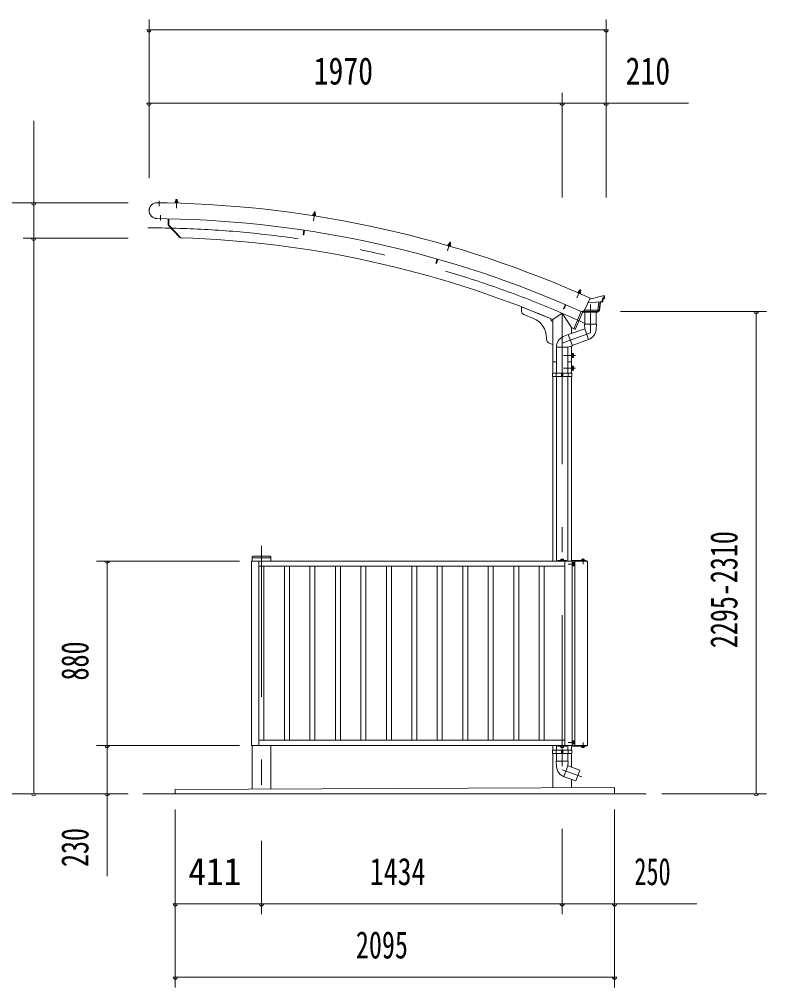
# Model space of a CAD drawing. Units: millimetres, scale not verified. Extents: x -26655 to 26659, y -10500 to 10500.
# Drawn here: x 10373 to 13937, y 870 to 5489 of the extents above; entities that cross this region are included whole.
import ezdxf
from ezdxf.enums import TextEntityAlignment as Align

# ---------------------------------------------------------------- set-up
doc = ezdxf.new("R2010")
doc.units = ezdxf.units.MM
doc.header["$LTSCALE"] = 60
doc.linetypes.add('USER3', pattern=[24, 12, -5, 2, -5])
for name, color, linetype, lineweight in [('0-2_1-05BOLD', 7, 'Continuous', 18), ('0-3_1-25CENTER', 3, 'USER3', 18), ('0-4_1-45THIN', 4, 'Continuous', 18), ('0-5_1-55DIM', 3, 'Continuous', 18)]:
    doc.layers.add(name, color=color, linetype=linetype, lineweight=lineweight)
doc.styles.add('ＭＳ ゴシック', font='')
doc.styles.get('ＭＳ ゴシック').set_extended_font_data('MS Gothic')

msp = doc.modelspace()

# ---------------------------------------------------------------- linework, layer by layer
at = {"layer": '0-2_1-05BOLD'}
for p, q in [((11117.6, 4619.91), (11127.39, 4619.65)), ((11119.59, 4619.36), (11119.47, 4614.86)), ((11119.49, 4619.86), (11119.71, 4628.01)), ((11120.74, 4628.98), (11119.71, 4628.01)), ((11125.71, 4627.85), (11119.71, 4628.01)), ((11124.74, 4628.88), (11120.74, 4628.98)), ((11125.71, 4627.85), (11124.74, 4628.88)), ((11125.36, 4619.2), (11125.25, 4614.71)), ((11125.49, 4619.7), (11125.71, 4627.85)), ((11127.39, 4619.65), (11128.25, 4619.12)), ((11128.25, 4619.12), (11128.13, 4614.63)), ((11030.61, 4614.24), (11077.3, 4613.3)), ((11077.31, 4613.8), (11030.62, 4614.74)), ((11077.31, 4613.8), (11077.29, 4612.7)), ((11116.11, 4614.95), (11128.61, 4614.62)), ((11116.55, 4613.44), (11116.5, 4611.84)), ((11128.09, 4613.13), (11128.05, 4611.53)), ((11128.61, 4614.62), (11128.57, 4613.12)), ((11029.09, 4538.15), (11075.78, 4537.22)), ((11029.1, 4538.65), (11075.79, 4537.72)), ((11075.79, 4537.71), (11075.78, 4537.22)), ((11082.59, 4537.58), (11081.96, 4506.27)), ((11085.78, 4537.52), (11085.19, 4507.53)), ((11773.05, 4555.64), (11772.82, 4554.16)), ((11772.82, 4554.16), (11785.16, 4552.22)), ((11773.28, 4554.08), (11773.04, 4552.5)), ((11773.04, 4552.5), (11784.44, 4550.71)), ((11775.16, 4560.37), (11784.84, 4558.85)), ((11777.07, 4559.56), (11776.37, 4555.12)), ((11777.03, 4560.08), (11778.3, 4568.13)), ((11779.44, 4568.96), (11778.3, 4568.13)), ((11784.22, 4567.19), (11778.3, 4568.13)), ((11783.39, 4568.34), (11779.44, 4568.96)), ((11782.77, 4558.66), (11782.07, 4554.22)), ((11782.96, 4559.14), (11784.22, 4567.19)), ((11784.22, 4567.19), (11783.39, 4568.34)), ((11784.69, 4552.29), (11784.44, 4550.71)), ((11784.84, 4558.85), (11785.62, 4558.22)), ((11785.62, 4558.22), (11784.92, 4553.77)), ((11138.3, 4447.62), (11081.96, 4506.27)), ((11143.44, 4446.89), (11085.19, 4507.53)), ((11729.86, 4483.22), (11726.59, 4461.46)), ((11733.02, 4482.74), (11729.76, 4460.99)), ((11140.61, 4449.84), (11138.3, 4447.62)), ((11726.59, 4461.46), (11729.76, 4460.99)), ((12416.95, 4410.83), (12416.5, 4409.3)), ((12416.5, 4409.3), (12427.58, 4406.05)), ((12416.91, 4412.4), (12428.91, 4408.89)), ((12419.61, 4416.82), (12429.02, 4414.07)), ((12421.4, 4415.77), (12420.14, 4411.46)), ((12421.44, 4416.29), (12423.72, 4424.11)), ((12424.97, 4424.79), (12423.72, 4424.11)), ((12429.48, 4422.43), (12423.72, 4424.11)), ((12428.8, 4423.67), (12424.97, 4424.79)), ((12426.95, 4414.15), (12425.68, 4409.84)), ((12427.19, 4414.61), (12429.48, 4422.43)), ((12428.03, 4407.59), (12427.58, 4406.05)), ((12429.71, 4413.34), (12428.45, 4409.03)), ((12428.91, 4408.89), (12428.49, 4407.45)), ((12429.48, 4422.43), (12428.8, 4423.67)), ((12429.02, 4414.07), (12429.71, 4413.34)), ((12364.78, 4346.13), (12358.75, 4324.98)), ((12367.86, 4345.26), (12361.82, 4324.1)), ((12358.75, 4324.98), (12361.82, 4324.1)), ((13036.87, 4186.06), (13036.23, 4184.59)), ((13036.23, 4184.59), (13046.8, 4179.95)), ((13037.04, 4187.62), (13036.44, 4186.25)), ((13036.44, 4186.25), (13047.88, 4181.23)), ((13041.92, 4190.39), (13040.12, 4186.27)), ((13040.28, 4191.66), (13049.26, 4187.72)), ((13042.02, 4190.89), (13045.3, 4198.36)), ((13046.61, 4198.87), (13045.3, 4198.36)), ((13050.79, 4195.95), (13045.3, 4198.36)), ((13047.21, 4188.07), (13045.41, 4183.95)), ((13050.28, 4197.27), (13046.61, 4198.87)), ((13047.45, 4181.42), (13046.8, 4179.95)), ((13047.52, 4188.49), (13050.79, 4195.95)), ((13049.85, 4186.91), (13048.05, 4182.79)), ((13049.26, 4187.72), (13049.85, 4186.91)), ((13050.79, 4195.95), (13050.28, 4197.27)), ((13094.49, 4158.68), (13069.76, 4103.99)), ((13154.93, 4159.67), (13152.81, 4143.64)), ((13156.95, 4157.37), (13154.88, 4141.82)), ((13161.55, 4159.67), (13154.93, 4159.67)), ((13163.85, 4157.37), (13156.95, 4157.37)), ((13161.55, 4159.67), (13161.55, 4169.67)), ((13163.85, 4157.37), (13163.85, 4169.67)), ((12767, 4117.89), (12917, 4057.25)), ((12767, 4117.89), (12767, 4099.02)), ((12976.82, 4128.6), (12968.12, 4108.39)), ((12979.76, 4127.34), (12971.06, 4107.13)), ((13084.67, 4136.97), (13142.77, 4140.95)), ((13136.66, 4140.53), (13131.37, 4100.67)), ((13142.77, 4140.95), (13137.55, 4101.67)), ((13152.81, 4143.64), (13142.77, 4140.95)), ((13154.88, 4141.82), (13144.85, 4139.13)), ((12779.51, 4080.48), (12824.48, 4062.29)), ((12961.55, 4086.67), (12917, 4057.25)), ((13006.1, 4018.49), (12961.55, 4086.67)), ((12968.12, 4108.39), (12971.06, 4107.13)), ((13052.57, 4095.79), (13016.99, 4013.12)), ((13059.13, 4090.79), (13025.13, 4011.8)), ((13052.57, 4095.79), (13058.09, 4093.42)), ((13059.63, 4095.59), (13063.76, 4092.37)), ((13062.23, 4096.48), (13064.55, 4094.67)), ((13129.34, 4092.37), (13063.76, 4092.37)), ((13128.55, 4094.67), (13064.55, 4094.67)), ((13131.37, 4100.67), (13067.7, 4100.67)), ((13069.05, 4092.67), (13069.05, 4035.05)), ((13124.05, 4092.67), (13124.05, 4035.05)), ((13137.55, 4101.67), (13128.55, 4094.67)), ((12917, 4057.25), (12917, 3800.67)), ((13067.55, 4035.05), (13069.05, 4013.05)), ((13125.55, 4035.05), (13067.55, 4035.05)), ((13123.79, 4009.25), (13125.56, 4035.05)), ((12966.76, 3975.54), (12990.4, 3986.02)), ((12990.4, 3986.02), (13010.24, 3931.51)), ((13069.05, 4013.05), (12990.92, 3984.61)), ((13006.1, 4018.49), (13006.1, 3990.14)), ((13016.99, 4013.12), (13022.5, 4010.75)), ((13069.05, 4013.05), (13087.86, 3961.36)), ((12887, 3969.58), (12887, 3962.86)), ((12899.51, 3944.32), (12917, 3937.25)), ((13010.24, 3931.52), (12989.05, 3925.4)), ((13006.1, 3930.32), (13006.1, 3800.67)), ((13087.58, 3961.26), (13009.73, 3932.93)), ((12989.05, 3925.4), (12934.05, 3925.4)), ((12934.05, 3925.1), (12934.05, 3800.67)), ((12989.05, 3925.4), (12989.06, 3800.67)), ((13008.1, 3895.17), (13006.1, 3895.17)), ((13008.1, 3895.17), (13008.1, 3874.17)), ((13014.2, 3894.49), (13008.1, 3894.49)), ((13014.2, 3889.58), (13008.1, 3889.58)), ((13015.1, 3892.92), (13014.2, 3894.49)), ((12917, 3854.67), (12934.05, 3854.67)), ((12989.05, 3854.67), (13006.1, 3854.67)), ((13008.1, 3874.17), (13006.1, 3874.17)), ((13014.2, 3879.76), (13008.1, 3879.76)), ((13014.2, 3834.49), (13008.1, 3834.49)), ((13015.1, 3832.92), (13014.2, 3834.49)), ((12915.41, 3800.67), (13007.7, 3800.67)), ((12932.45, 3800.67), (12932.45, 3784.67)), ((12958.5, 3800.67), (12958.5, 3784.67)), ((12958.5, 3792.67), (12964.6, 3792.67)), ((12964.6, 3800.67), (12964.6, 3784.67)), ((12990.65, 3800.67), (12990.65, 3784.67)), ((13008.1, 3814.17), (13006.1, 3814.17)), ((13007.7, 3800.67), (13007.7, 3784.67)), ((13014.2, 3829.58), (13008.1, 3829.58)), ((13014.2, 3819.76), (13008.1, 3819.76)), ((13015.1, 3816.42), (13015.1, 3832.92)), ((12917, 3784.67), (12917, 2904.67)), ((12934.05, 3784.67), (12934.05, 2904.67)), ((12989.05, 3784.67), (12989.05, 2904.67)), ((13006.1, 3784.67), (13006.1, 2904.67)), ((11483, 2924.67), (11483, 2904.67)), ((11483, 2919.67), (11572.1, 2919.67)), ((11569.1, 2927.67), (11486, 2927.67)), ((11572.1, 2924.67), (11572.1, 2904.67)), ((12956.65, 2913.47), (12966.45, 2913.47)), ((12958.66, 2912.97), (12958.66, 2909.47)), ((12964.44, 2912.97), (12964.44, 2909.47)), ((12966.45, 2913.47), (12967.32, 2912.97)), ((12967.32, 2912.97), (12967.32, 2909.47)), ((13056.2, 2913.47), (13055.33, 2912.97)), ((13055.33, 2912.97), (13055.33, 2909.47)), ((13058.22, 2912.97), (13058.22, 2909.47)), ((13063.99, 2912.97), (13063.99, 2909.47)), ((11515.55, 2904.67), (11515.55, 2024.67)), ((12973.55, 2879.67), (11515.55, 2879.67)), ((12941.55, 2907.87), (12941.55, 2904.67)), ((12981.55, 2907.87), (12941.55, 2907.87)), ((12955.3, 2909.47), (12955.3, 2907.87)), ((12973.55, 2904.67), (12973.55, 2024.67)), ((12981.55, 2907.87), (12981.55, 2904.67)), ((13008.55, 2904.67), (13008.55, 2024.67)), ((13008.55, 2872.87), (13009.3, 2872.87)), ((13009.3, 2903.67), (13009.3, 2872.87)), ((13010.9, 2898.17), (13009.3, 2898.17)), ((13010.9, 2881.17), (13009.3, 2881.17)), ((13082.3, 2904.67), (13010.3, 2904.67)), ((13010.9, 2898.17), (13010.9, 2881.17)), ((13012.9, 2897.47), (13010.9, 2897.47)), ((13012.9, 2889.67), (13010.9, 2891.67)), ((13010.9, 2889.67), (13012.9, 2887.67)), ((13017.71, 2893.42), (13012.9, 2893.42)), ((13017.71, 2885.92), (13012.9, 2885.92)), ((13017.71, 2882.16), (13012.9, 2882.16)), ((13018.4, 2883.37), (13017.71, 2882.16)), ((13018.4, 2895.97), (13018.4, 2883.37)), ((13022.3, 2024.67), (13022.3, 2904.67)), ((13054.85, 2909.47), (13067.35, 2909.47)), ((13054.85, 2909.47), (13054.85, 2907.87)), ((13067.35, 2909.47), (13067.35, 2907.87)), ((13082.3, 2024.67), (13082.3, 2904.67)), ((11515.55, 2049.67), (12973.55, 2049.67)), ((13008.55, 2056.47), (13009.3, 2056.47)), ((13009.3, 2025.67), (13009.3, 2056.47)), ((13010.9, 2048.17), (13009.3, 2048.17)), ((13010.9, 2031.17), (13010.9, 2048.17)), ((13010.9, 2039.67), (13012.9, 2041.67)), ((13012.9, 2039.67), (13010.9, 2037.67)), ((13017.71, 2047.18), (13012.9, 2047.18)), ((13017.71, 2043.42), (13012.9, 2043.42)), ((13017.71, 2035.92), (13012.9, 2035.92)), ((13018.4, 2045.97), (13017.71, 2047.18)), ((13018.4, 2033.37), (13018.4, 2045.97)), ((13008.55, 2024.67), (11480.55, 2024.67)), ((11483, 2024.67), (11483, 1816.42)), ((11572.1, 2024.67), (11572.1, 1816.85)), ((12915.41, 2002.67), (12915.41, 1986.67)), ((12915.41, 1986.67), (13007.7, 1986.67)), ((12917, 2024.67), (12917, 2002.67)), ((12917, 1986.67), (12917, 1823.27)), ((12932.45, 2002.67), (12932.45, 1986.67)), ((12934.05, 2024.67), (12934.05, 2002.67)), ((12934.05, 1986.67), (12934.05, 1949.76)), ((12955.3, 2019.87), (12955.3, 2021.47)), ((12955.3, 2019.87), (12967.8, 2019.87)), ((12955.78, 2016.38), (12955.78, 2019.87)), ((12956.65, 2015.87), (12955.78, 2016.38)), ((12958.5, 2002.67), (12958.5, 1986.67)), ((12958.5, 1994.67), (12964.6, 1994.67)), ((12958.66, 2016.38), (12958.66, 2019.87)), ((12964.44, 2016.38), (12964.44, 2019.87)), ((12964.6, 2002.67), (12964.6, 1986.67)), ((12967.8, 2019.87), (12967.8, 2021.47)), ((12981.55, 2021.47), (12981.55, 2024.67)), ((12989.05, 2024.67), (12989.05, 2002.67)), ((12989.05, 1986.67), (12989.05, 1949.76)), ((12990.65, 2002.67), (12990.65, 1986.67)), ((13006.1, 2002.67), (13006.1, 2024.67)), ((13006.1, 1986.67), (13006.1, 1921.56)), ((13010.9, 2031.17), (13009.3, 2031.17)), ((13082.3, 2024.67), (13010.3, 2024.67)), ((13012.9, 2031.87), (13010.9, 2031.87)), ((13054.85, 2019.87), (13054.85, 2021.47)), ((13054.85, 2019.87), (13067.35, 2019.87)), ((13055.33, 2016.38), (13055.33, 2019.87)), ((13056.2, 2015.87), (13055.33, 2016.38)), ((13058.22, 2016.38), (13058.22, 2019.87)), ((13063.99, 2016.38), (13063.99, 2019.87)), ((13067.35, 2019.87), (13067.35, 2021.47)), ((12932.55, 1949.76), (12990.56, 1949.76)), ((12934.31, 1923.97), (12932.55, 1949.76)), ((12989.05, 1927.76), (12970.24, 1876.08)), ((12970.52, 1875.98), (13026.63, 1855.56)), ((13006.1, 1863.03), (13006.1, 1823.69)), ((13211.55, 1824.67), (11116.55, 1814.67)), ((11116.55, 1794.67), (11116.55, 1814.67)), ((13211.55, 1824.67), (13211.55, 1794.67)), ((10961.55, 1794.67), (13361.55, 1794.67))]:
    msp.add_line(p, q, dxfattribs=at)
for points in [[(11117.6, 4619.91), (11116.71, 4619.43), (11116.59, 4614.94)], [(11116.11, 4614.95), (11116.07, 4613.45), (11128.57, 4613.12)], [(11773.05, 4555.64), (11785.4, 4553.7), (11785.16, 4552.22)], [(11775.16, 4560.37), (11774.21, 4560.01), (11773.52, 4555.56)], [(12416.91, 4412.4), (12416.49, 4410.96), (12428.49, 4407.45)], [(12419.61, 4416.82), (12418.63, 4416.59), (12417.37, 4412.27)], [(13037.04, 4187.62), (13048.49, 4182.6), (13047.88, 4181.23)], [(13040.28, 4191.66), (13039.28, 4191.55), (13037.47, 4187.43)], [(13163.85, 4169.67), (13154.95, 4169.67), (13092.68, 4154.67)], [(13144.85, 4139.13), (13139.71, 4100.44), (13129.34, 4092.37)], [(13015.1, 3892.92), (13015.1, 3876.42), (13014.2, 3874.85), (13008.1, 3874.85)], [(13008.1, 3814.17), (13008.1, 3835.17), (13006.1, 3835.17)], [(12915.41, 3800.67), (12915.41, 3784.67), (13007.7, 3784.67)], [(13015.1, 3816.42), (13014.2, 3814.85), (13008.1, 3814.85)], [(12956.65, 2913.47), (12955.78, 2912.97), (12955.78, 2909.47)], [(13056.2, 2913.47), (13066, 2913.47), (13066.88, 2912.97), (13066.88, 2909.47)], [(13008.55, 2904.67), (11480.55, 2904.67), (11480.55, 2024.67)], [(12955.3, 2909.47), (12967.8, 2909.47), (12967.8, 2907.87)], [(13010.3, 2907.87), (13076.1, 2907.87), (13076.1, 2904.67)], [(13012.9, 2897.47), (13012.9, 2881.87), (13010.9, 2881.87)], [(13018.4, 2895.97), (13017.71, 2897.18), (13012.9, 2897.18)], [(13012.9, 2031.87), (13012.9, 2047.47), (13010.9, 2047.47)], [(13018.4, 2033.37), (13017.71, 2032.17), (13012.9, 2032.17)], [(12915.41, 2002.67), (13007.7, 2002.67), (13007.7, 1986.67)], [(12981.55, 2021.47), (12941.55, 2021.47), (12941.55, 2024.67)], [(12956.65, 2015.87), (12966.45, 2015.87), (12967.32, 2016.38), (12967.32, 2019.87)], [(13010.3, 2021.47), (13076.1, 2021.47), (13076.1, 2024.67)], [(13056.2, 2015.87), (13066, 2015.87), (13066.88, 2016.38), (13066.88, 2019.87)], [(12990.55, 1949.76), (12989.05, 1927.76), (13045.44, 1907.24), (13026.63, 1855.56)]]:
    msp.add_lwpolyline(points, dxfattribs=at)
for centre, radius, start, end in [((11118.1, 4617.58), 2.32, 49.93085, 88.46228), ((11122.26, 4611.28), 8.51, 68.63316, 108.29361), ((11126.76, 4617.35), 2.32, 88.46228, 127.00851), ((11029.85, 4576.45), 38.3, 88.854, 268.854), ((11029.85, 4576.45), 37.8, 88.854, 268.854), ((10984.89, -506.02), 5119.55, 65.66528, 88.9659), ((10984.89, -506.02), 5044.55, 65.80466, 88.96758), ((11775.36, 4557.99), 2.32, 42.54817, 81.07961), ((11778.68, 4551.2), 8.51, 61.25049, 100.91093), ((11783.92, 4556.65), 2.32, 81.07961, 119.62584), ((10984.89, -506.02), 4955.45, 67.05199, 88.16658), ((12419.51, 4414.44), 2.32, 35.1655, 73.69695), ((12421.93, 4407.28), 8.51, 53.86781, 93.52827), ((12427.82, 4412.01), 2.32, 73.69695, 112.24318), ((13039.87, 4189.31), 2.32, 27.78282, 66.31427), ((13041.35, 4181.9), 8.51, 46.48515, 86.1456), ((13047.81, 4185.83), 2.32, 66.31427, 104.8605), ((12787, 4099.02), 20, 180, 247.98738), ((13056.09, 4110.17), 15, 245.66849, 335.66833), ((13057.29, 4091.58), 2, 336.71333, 66.71333), ((12787, 3969.58), 100, 0, 67.98738), ((12917, 4057.25), 10, 157.98738, 270), ((12989.05, 3925.26), 55, 113.90668, 180.16823), ((10984.89, -506.02), 4955.45, 65.78831, 65.92853), ((13023.29, 4012.59), 2, 246.71333, 336.71333), ((13068.92, 4013), 55, 289.83269, 356.09424), ((12907, 3962.86), 20, 180, 247.98738), ((13011.32, 3892.03), 3.78, 319.57169, 0), ((13001.32, 3884.67), 13.78, 339.1357, 20.8643), ((13011.32, 3877.31), 3.78, 0, 40.43115), ((13011.32, 3832.03), 3.78, 319.56883, 0), ((13001.32, 3824.67), 13.78, 339.13568, 20.86429), ((13011.32, 3817.31), 3.78, 0, 40.4283), ((11486, 2924.67), 3, 90, 180), ((11569.1, 2924.67), 3, 0, 90), ((12957.22, 2911.15), 2.32, 51.46857, 90), ((12961.55, 2904.96), 8.51, 70.17088, 109.83133), ((12965.88, 2911.15), 2.32, 90, 128.54623), ((13056.77, 2911.15), 2.32, 51.46857, 90), ((13061.1, 2904.96), 8.51, 70.17088, 109.83133), ((13065.43, 2911.15), 2.32, 90, 128.54623), ((13010.3, 2903.67), 4.2, 90, 166.21272), ((13010.3, 2903.67), 1, 90, 180), ((13007.94, 2889.67), 10.46, 338.97459, 21.0237), ((13015.53, 2895.3), 2.88, 319.27318, 360), ((13015.53, 2884.04), 2.88, 0, 40.72682), ((13007.94, 2039.67), 10.46, 338.9763, 21.02541), ((13015.53, 2045.3), 2.88, 319.27318, 360), ((13015.53, 2034.04), 2.88, 0, 40.72682), ((12957.22, 2018.19), 2.32, 270, 308.53143), ((12961.55, 2024.38), 8.51, 250.16867, 289.82912), ((12965.88, 2018.19), 2.32, 231.45377, 270), ((13010.3, 2025.67), 4.2, 193.78728, 270), ((13010.3, 2025.67), 1, 180, 270), ((13056.77, 2018.19), 2.32, 270, 308.53143), ((13061.1, 2024.38), 8.51, 250.16867, 289.82912), ((13065.43, 2018.19), 2.32, 231.45377, 270), ((12989.19, 1927.72), 55, 183.90576, 250.16731)]:
    msp.add_arc(centre, radius, start, end, dxfattribs=at)
at = {"layer": '0-3_1-25CENTER'}
for p, q in [((11039.49, 4623.16), (11038.99, 4598.17)), ((11122.81, 4631.68), (11121.64, 4588.17)), ((11045.61, 4529.22), (11046.11, 4554.22)), ((11781.84, 4571.36), (11775.09, 4528.37)), ((12427.66, 4426.87), (12415.44, 4385.09)), ((13049.55, 4200.59), (13032.07, 4160.73)), ((12961.55, 4086.67), (12961.55, 1425.98)), ((13025.1, 3884.67), (12968.1, 3884.67)), ((13025.1, 3824.67), (12968.1, 3824.67)), ((11527.55, 2977.67), (11527.55, 1579.94)), ((13061.1, 2916.38), (13061.1, 2890.19)), ((13022.41, 2889.67), (12990.5, 2889.67)), ((13022.41, 2039.67), (12990.5, 2039.67)), ((13061.1, 2012.96), (13061.1, 2039.15)), ((12961.55, 1908.51), (13054.83, 1874.56))]:
    msp.add_line(p, q, dxfattribs=at)
msp.add_lwpolyline([(13096.55, 4127.89), (13096.55, 3993.79), (12961.55, 3944.66)], dxfattribs=at)
msp.add_arc((10984.89, -506.02), 5000, 65.24121, 90, dxfattribs=at)
at = {"layer": '0-4_1-45THIN'}
for p, q in [((11120.29, 4619.84), (11120.54, 4628.79)), ((11124.69, 4619.72), (11124.93, 4628.67)), ((11777.82, 4559.95), (11779.21, 4568.79)), ((11782.17, 4559.27), (11783.56, 4568.11)), ((12422.2, 4416.07), (12424.72, 4424.65)), ((12426.43, 4414.83), (12428.94, 4423.42)), ((13042.76, 4190.57), (13046.35, 4198.77)), ((13046.79, 4188.81), (13050.38, 4197)), ((11539.55, 2879.67), (11539.55, 2049.67)), ((11637.05, 2879.67), (11637.05, 2049.67)), ((11661.05, 2879.67), (11661.05, 2049.67)), ((11758.55, 2879.67), (11758.55, 2049.67)), ((11782.55, 2879.67), (11782.55, 2049.67)), ((11880.05, 2879.67), (11880.05, 2049.67)), ((11904.05, 2879.67), (11904.05, 2049.67)), ((12001.55, 2879.67), (12001.55, 2049.67)), ((12025.55, 2879.67), (12025.55, 2049.67)), ((12123.05, 2879.67), (12123.05, 2049.67)), ((12147.05, 2879.67), (12147.05, 2049.67)), ((12244.55, 2879.67), (12244.55, 2049.67)), ((12268.55, 2879.67), (12268.55, 2049.67)), ((12366.05, 2879.67), (12366.05, 2049.67)), ((12390.05, 2879.67), (12390.05, 2049.67)), ((12487.55, 2879.67), (12487.55, 2049.67)), ((12511.55, 2879.67), (12511.55, 2049.67)), ((12609.05, 2879.67), (12609.05, 2049.67)), ((12633.05, 2879.67), (12633.05, 2049.67)), ((12730.55, 2879.67), (12730.55, 2049.67)), ((12754.55, 2879.67), (12754.55, 2049.67)), ((12852.05, 2879.67), (12852.05, 2049.67)), ((12876.05, 2879.67), (12876.05, 2049.67))]:
    msp.add_line(p, q, dxfattribs=at)
at = {"layer": '0-5_1-55DIM'}
for p, q in [((10991.55, 4731.84), (10991.55, 5488.67)), ((13171.55, 4638.67), (13171.55, 5488.67)), ((11001.55, 5438.67), (10981.55, 5438.67)), ((10991.55, 5438.67), (13171.55, 5438.67)), ((13181.55, 5438.67), (13161.55, 5438.67)), ((12961.55, 4638.67), (12961.55, 5138.67)), ((11001.55, 5088.67), (10981.55, 5088.67)), ((10991.55, 5088.67), (13564.05, 5088.67)), ((12971.55, 5088.67), (12951.55, 5088.67)), ((13181.55, 5088.67), (13161.55, 5088.67)), ((10441.56, 1794.67), (10441.56, 5005.17)), ((10891.56, 4612.67), (10041.56, 4612.67)), ((10451.56, 4612.67), (10431.56, 4612.67)), ((10891.56, 4444.67), (10391.56, 4444.67)), ((10451.56, 4444.67), (10431.56, 4444.67)), ((13240.48, 4094.67), (13936.55, 4094.67)), ((13896.55, 4094.67), (13876.55, 4094.67)), ((13886.55, 1794.67), (13886.55, 4094.67)), ((11422.51, 2904.67), (10741.56, 2904.67)), ((10801.56, 2904.67), (10781.56, 2904.67)), ((10791.56, 1402.17), (10791.56, 2904.67)), ((11422.51, 2024.67), (10741.56, 2024.67)), ((10801.56, 2024.67), (10781.56, 2024.67)), ((10891.56, 1794.67), (10041.56, 1794.67)), ((10451.56, 1794.67), (10431.56, 1794.67)), ((10801.56, 1794.67), (10781.56, 1794.67)), ((13436.55, 1794.67), (13936.55, 1794.67)), ((13896.55, 1794.67), (13876.55, 1794.67)), ((11116.55, 1719.67), (11116.55, 869.67)), ((13211.55, 1719.67), (13211.55, 869.67)), ((11527.55, 1569.67), (11527.55, 1219.67)), ((12961.55, 1569.67), (12961.55, 1219.67)), ((11126.55, 1269.67), (11106.55, 1269.67)), ((11116.55, 1269.67), (13604.05, 1269.67)), ((11537.55, 1269.67), (11517.55, 1269.67)), ((12971.55, 1269.67), (12951.55, 1269.67)), ((13221.55, 1269.67), (13201.55, 1269.67)), ((11126.55, 919.67), (11106.55, 919.67)), ((11116.55, 919.67), (13211.55, 919.67)), ((13221.55, 919.67), (13201.55, 919.67))]:
    msp.add_line(p, q, dxfattribs=at)
for centre in [(10991.55, 5438.67), (13171.55, 5438.67), (10991.55, 5088.67), (12961.55, 5088.67), (13171.55, 5088.67), (10441.56, 4612.67), (10441.56, 4444.67), (13886.55, 4094.67), (10791.56, 2904.67), (10791.56, 2024.67), (10441.56, 1794.67), (10791.56, 1794.67), (13886.55, 1794.67), (11116.55, 1269.67), (11527.55, 1269.67), (12961.55, 1269.67), (13211.55, 1269.67), (11116.55, 919.67), (13211.55, 919.67)]:
    msp.add_arc(centre, 10, 180, 0, dxfattribs=at)

# ---------------------------------------------------------------- texts
at = {"layer": '0-5_1-55DIM', "color": 7, "style": 'ＭＳ ゴシック'}
for s, width, p in [('1970', 0.8, (11776.36, 5138.67)), ('210', 0.8, (13263.9, 5138.67)), ('411', 0.95, (11178.83, 1319.67)), ('1434', 0.75, (12044.04, 1319.67)), ('250', 0.65, (13305.97, 1319.67)), ('2095', 0.7, (11978.04, 969.67))]:
    msp.add_text(s, height=130.2, dxfattribs=dict(at, width=width)).set_placement(p, align=Align.BOTTOM_LEFT)
at = {"layer": '0-5_1-55DIM', "color": 7, "style": 'ＭＳ ゴシック', "width": 0.7}
for s, p in [('2295-2310', (13836.55, 2489.28)), ('880', (10741.56, 2334.95)), ('230', (10741.56, 1445.03))]:
    msp.add_text(s, height=130.2, rotation=90, dxfattribs=at).set_placement(p, align=Align.BOTTOM_LEFT)

doc.saveas('drawing.dxf')
